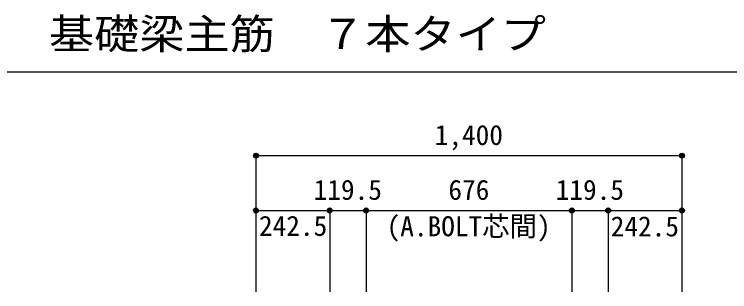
# Model space of a CAD drawing. Units: millimetres at full size, sheet at 1:30. Extents: x -5973 to 5954, y -4195 to 4201.
# Drawn here: x -942 to 1409, y -945 to -33 of the extents above; entities that cross this region are included whole.
import ezdxf
from ezdxf.enums import TextEntityAlignment as Align

# ---------------------------------------------------------------- set-up
doc = ezdxf.new("R2010")
doc.units = ezdxf.units.MM
doc.header["$LTSCALE"] = 30
doc.header["$PDMODE"] = 32
doc.header["$PDSIZE"] = 15
for name, color, linetype in [('0-7_文字', 4, 'Continuous'), ('0-D_寸法', 4, 'Continuous'), ('6-7_文字', 7, 'Continuous'), ('F-0_枠', 6, 'Continuous')]:
    doc.layers.add(name, color=color, linetype=linetype)
doc.styles.add('ＭＳ ゴシック', font='')
doc.styles.get('ＭＳ ゴシック').set_extended_font_data('MS Gothic')

msp = doc.modelspace()

# ---------------------------------------------------------------- linework, layer by layer
at = {"layer": '0-D_寸法'}
for p, q in [((-147.56, -497.85), (-147.56, -677.85)), ((-147.56, -497.85), (-147.56, -677.85)), ((-147.56, -497.85), (1252.44, -497.85)), ((1252.44, -497.85), (1252.44, -677.85)), ((-147.56, -677.85), (-147.56, -944.89)), ((-147.56, -677.85), (94.94, -677.85)), ((94.94, -677.85), (94.94, -944.89)), ((94.94, -677.85), (214.44, -677.85)), ((214.44, -677.85), (214.44, -944.89)), ((214.44, -677.85), (890.44, -677.85)), ((890.44, -677.85), (890.44, -944.89)), ((890.44, -677.85), (1009.94, -677.85)), ((1009.94, -677.85), (1009.94, -944.89)), ((1009.94, -677.85), (1252.44, -677.85)), ((1252.44, -677.85), (1252.44, -944.89)), ((1252.44, -677.85), (1252.44, -944.89))]:
    msp.add_line(p, q, dxfattribs=at)
for centre, radius in [((-147.56, -497.85), 8), ((-147.56, -497.85), 7.2), ((-147.56, -497.85), 6.4), ((-147.56, -497.85), 5.6), ((-147.56, -497.85), 4.8), ((1252.44, -497.85), 8), ((1252.44, -497.85), 7.2), ((1252.44, -497.85), 6.4), ((1252.44, -497.85), 5.6), ((1252.44, -497.85), 4.8), ((-147.56, -497.85), 4), ((-147.56, -497.85), 3.2), ((-147.56, -497.85), 2.4), ((-147.56, -497.85), 1.6), ((-147.56, -497.85), 0.8), ((1252.44, -497.85), 4), ((1252.44, -497.85), 3.2), ((1252.44, -497.85), 2.4), ((1252.44, -497.85), 1.6), ((1252.44, -497.85), 0.8), ((-147.56, -677.85), 8), ((-147.56, -677.85), 7.2), ((-147.56, -677.85), 6.4), ((-147.56, -677.85), 5.6), ((-147.56, -677.85), 4.8), ((-147.56, -677.85), 4), ((-147.56, -677.85), 3.2), ((-147.56, -677.85), 2.4), ((-147.56, -677.85), 1.6), ((-147.56, -677.85), 0.8), ((94.94, -677.85), 8), ((94.94, -677.85), 7.2), ((94.94, -677.85), 6.4), ((94.94, -677.85), 5.6), ((94.94, -677.85), 4.8), ((94.94, -677.85), 4), ((94.94, -677.85), 3.2), ((94.94, -677.85), 2.4), ((94.94, -677.85), 1.6), ((94.94, -677.85), 0.8), ((214.44, -677.85), 8), ((214.44, -677.85), 7.2), ((214.44, -677.85), 6.4), ((214.44, -677.85), 5.6), ((214.44, -677.85), 4.8), ((214.44, -677.85), 4), ((214.44, -677.85), 3.2), ((214.44, -677.85), 2.4), ((214.44, -677.85), 1.6), ((214.44, -677.85), 0.8), ((890.44, -677.85), 8), ((890.44, -677.85), 7.2), ((890.44, -677.85), 6.4), ((890.44, -677.85), 5.6), ((890.44, -677.85), 4.8), ((890.44, -677.85), 4), ((890.44, -677.85), 3.2), ((890.44, -677.85), 2.4), ((890.44, -677.85), 1.6), ((890.44, -677.85), 0.8), ((1009.94, -677.85), 8), ((1009.94, -677.85), 7.2), ((1009.94, -677.85), 6.4), ((1009.94, -677.85), 5.6), ((1009.94, -677.85), 4.8), ((1009.94, -677.85), 4), ((1009.94, -677.85), 3.2), ((1009.94, -677.85), 2.4), ((1009.94, -677.85), 1.6), ((1009.94, -677.85), 0.8), ((1252.44, -677.85), 8), ((1252.44, -677.85), 7.2), ((1252.44, -677.85), 6.4), ((1252.44, -677.85), 5.6), ((1252.44, -677.85), 4.8), ((1252.44, -677.85), 4), ((1252.44, -677.85), 3.2), ((1252.44, -677.85), 2.4), ((1252.44, -677.85), 1.6), ((1252.44, -677.85), 0.8)]:
    msp.add_circle(centre, radius, dxfattribs=at)
at = {"layer": '0-D_寸法', "color": 7}
for p in [(-147.56, -497.85), (-147.56, -497.85), (1252.44, -497.85), (-147.56, -677.85), (94.94, -677.85), (214.44, -677.85), (890.44, -677.85), (1009.94, -677.85), (1252.44, -677.85)]:
    msp.add_point(p, dxfattribs=at)
at = {"layer": 'F-0_枠', "color": 2}
msp.add_line((-5972.88, -222.05), (3723.6, -222.05), dxfattribs=at)

# ---------------------------------------------------------------- texts
at = {"layer": '0-7_文字', "style": 'ＭＳ ゴシック'}
msp.add_text('(A.BOLT芯間)', height=65.98, dxfattribs=at).set_placement((281.92, -782.62), align=Align.BOTTOM_LEFT)
at = {"layer": '0-D_寸法', "style": 'ＭＳ ゴシック'}
for s, p in [('1,400', (439.94, -482.85)), ('119.5', (42.19, -662.85)), ('676', (484.94, -662.85)), ('119.5', (837.69, -662.85)), ('242.5', (-137.55, -781.19)), ('242.5', (1018.46, -782.96))]:
    msp.add_text(s, height=65.98, dxfattribs=at).set_placement(p, align=Align.BOTTOM_LEFT)
at = {"layer": '6-7_文字', "color": 2, "style": 'ＭＳ ゴシック', "width": 1.1}
msp.add_text('\u3000\u3000基礎梁主筋\u3000７本タイプ', height=98.97, dxfattribs=at).set_placement((-1124.64, -177.05), align=Align.BOTTOM_LEFT)

doc.saveas('drawing.dxf')
